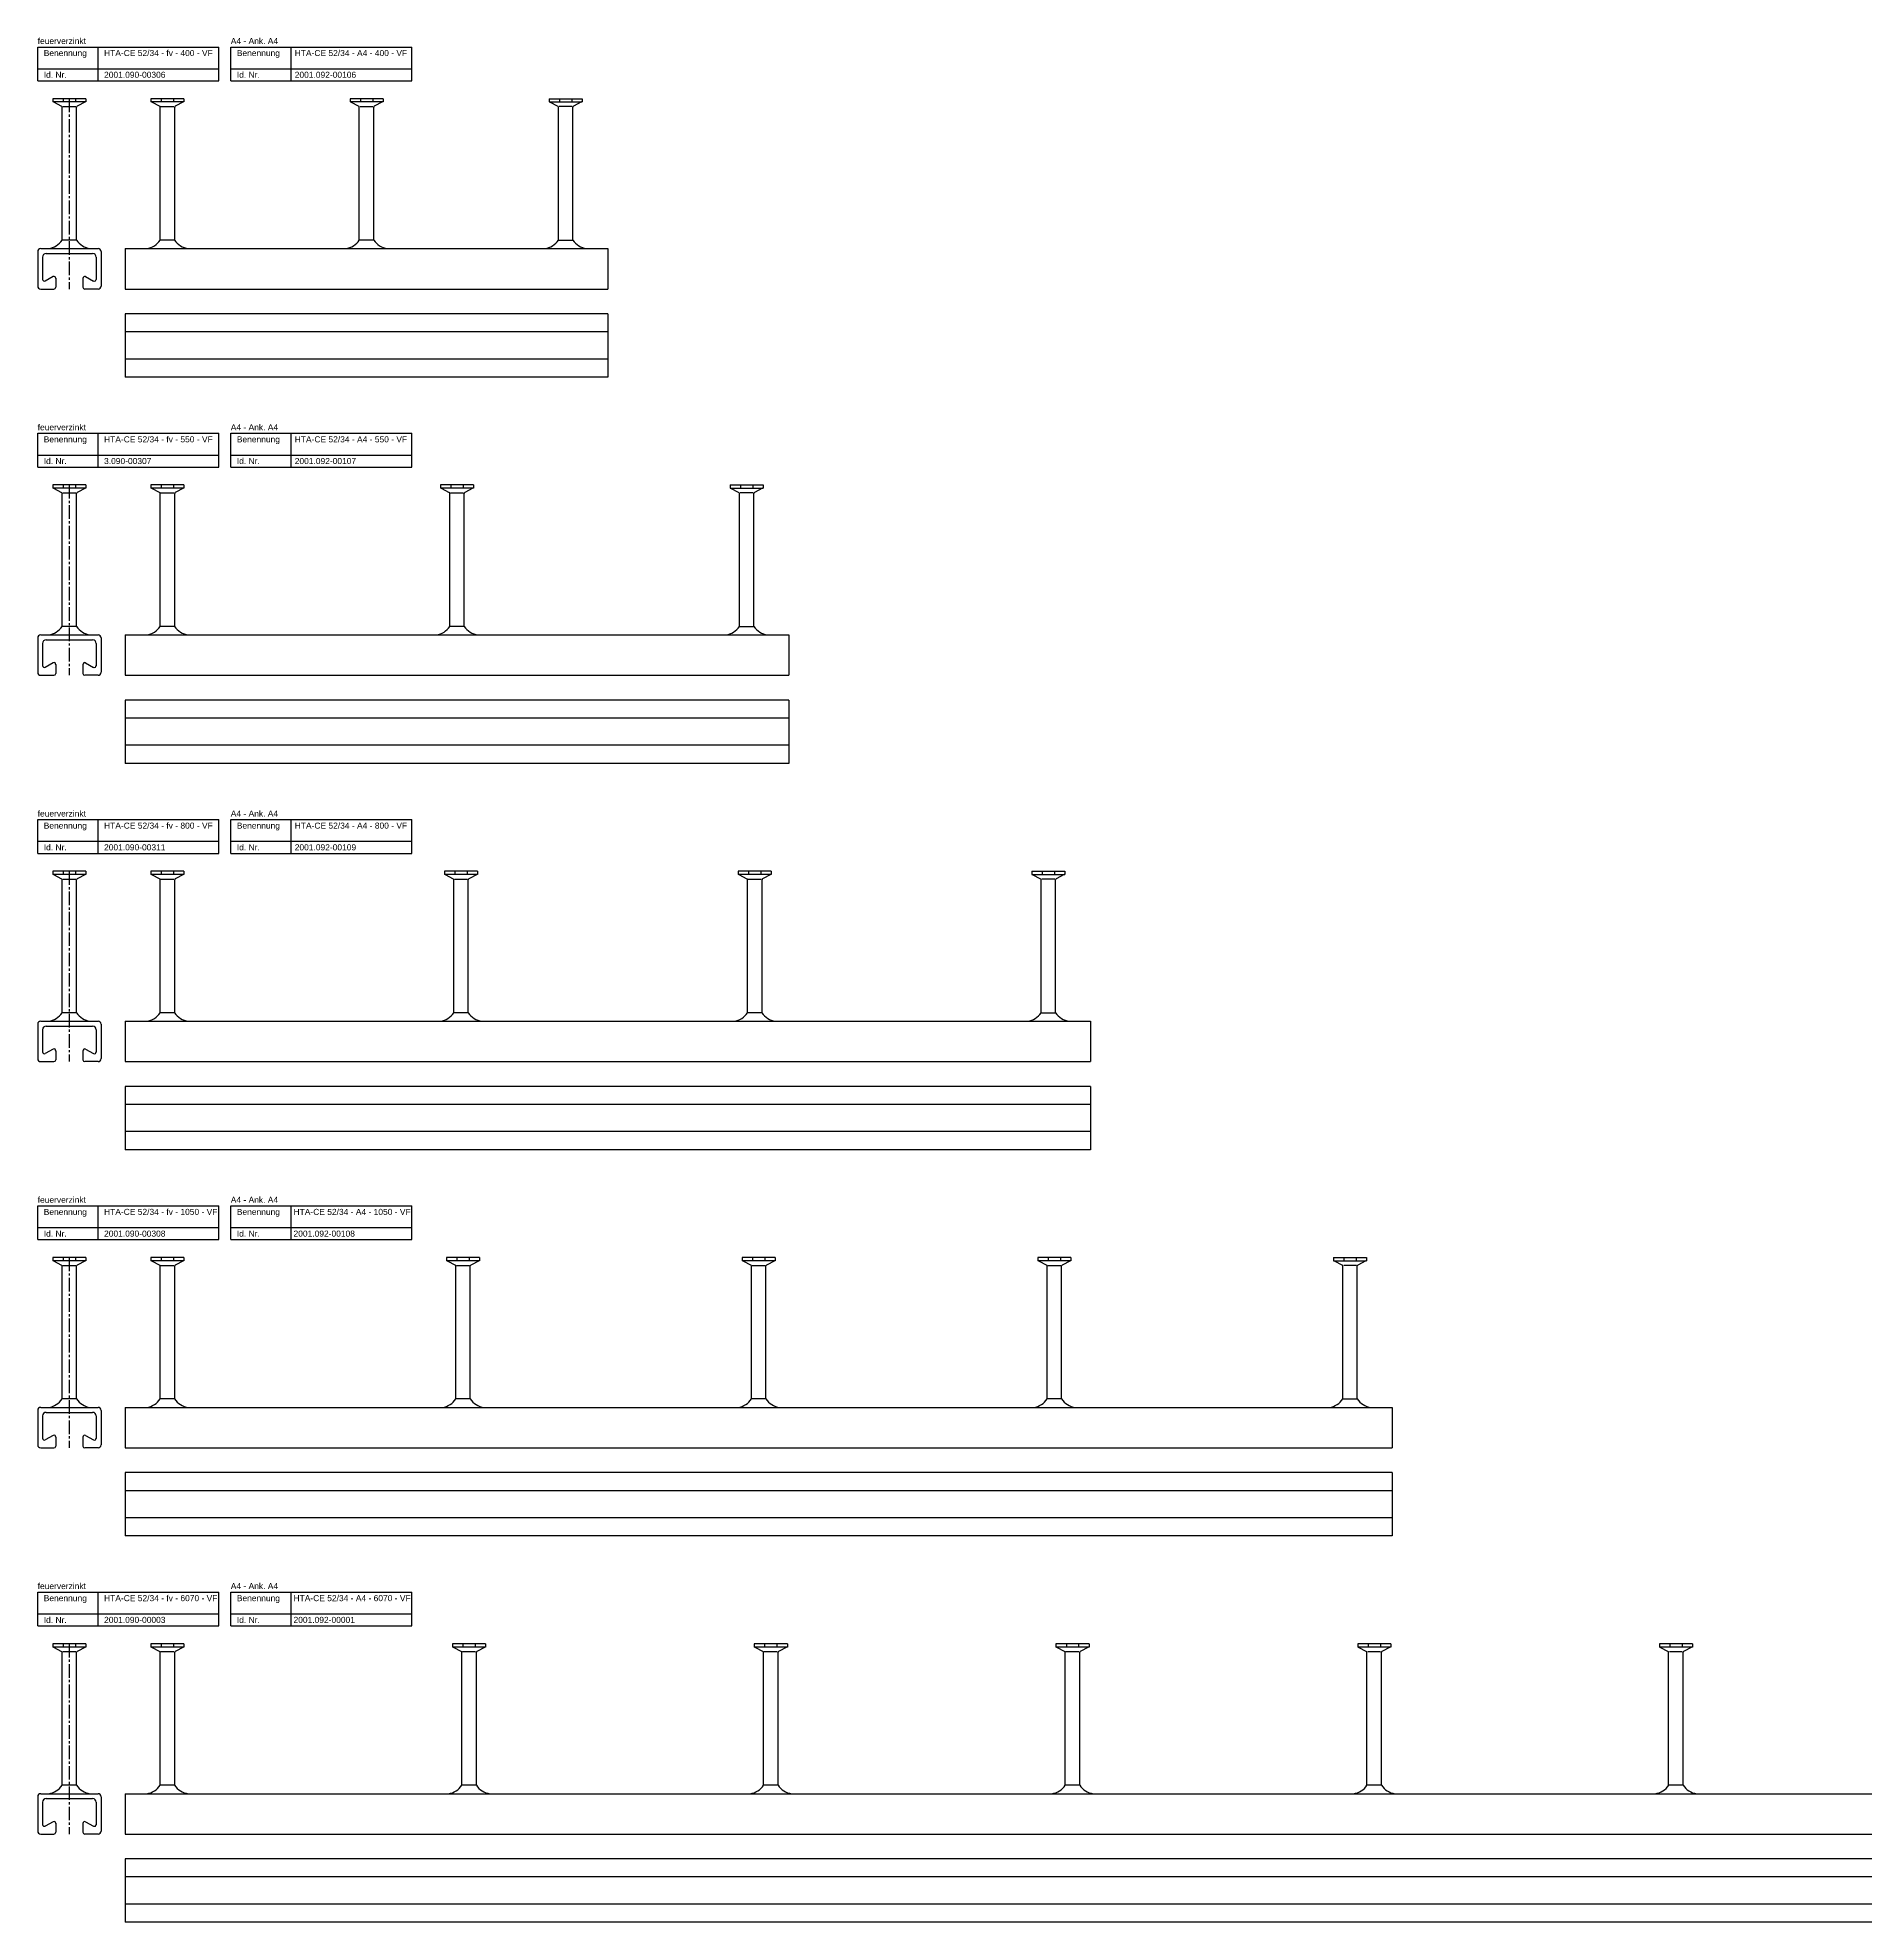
# Model space of a CAD drawing. Header units: inches. Extents: x 9 to 6151, y 3 to 3165.
# Drawn here: x 9 to 1523, y 3 to 1565 of the extents above; entities that cross this region are included whole.
import ezdxf

# ---------------------------------------------------------------- set-up
doc = ezdxf.new("R2010")
doc.units = ezdxf.units.IN
doc.header["$MEASUREMENT"] = 0
doc.linetypes.add('MITTE2', pattern=[1.125, 0.75, -0.125, 0.125, -0.125])
doc.layers.add('HALFEN', color=2, linetype='Continuous')
doc.styles.add('ARIAL50', font='arial.ttf', dxfattribs={"height": 5})

msp = doc.modelspace()

# ---------------------------------------------------------------- linework, layer by layer
at = {"layer": 'HALFEN'}
for p, q in [((8.9, 1557), (158.9, 1557)), ((8.9, 1529), (8.9, 1557)), ((58.9, 1529), (58.9, 1557)), ((158.9, 1529), (158.9, 1557)), ((168.9, 1557), (318.9, 1557)), ((168.9, 1529), (168.9, 1557)), ((218.9, 1529), (218.9, 1557)), ((318.9, 1529), (318.9, 1557)), ((8.9, 1539), (158.9, 1539)), ((168.9, 1539), (318.9, 1539)), ((8.9, 1529), (158.9, 1529)), ((168.9, 1529), (318.9, 1529)), ((48.9, 1514.2), (21.4, 1514.2)), ((21.4, 1514.2), (21.4, 1511.5)), ((48.9, 1511.5), (21.4, 1511.5)), ((21.9, 1511.5), (28.7, 1507.9)), ((29.1, 1397), (29.1, 1507.2)), ((29.8, 1507.7), (40.4, 1507.7)), ((30.1, 1514.2), (30.1, 1511.5)), ((40.2, 1514.2), (40.2, 1511.5)), ((41.1, 1397), (41.1, 1507.2)), ((48.4, 1511.5), (41.6, 1507.9)), ((48.9, 1514.2), (48.9, 1511.5)), ((130.1, 1514.2), (102.7, 1514.2)), ((102.7, 1514.2), (102.7, 1511.5)), ((130.1, 1511.5), (102.7, 1511.5)), ((103.1, 1511.5), (110, 1507.9)), ((110.4, 1397), (110.4, 1507.2)), ((111, 1507.7), (121.7, 1507.7)), ((111.3, 1514.2), (111.3, 1511.5)), ((121.5, 1514.2), (121.5, 1511.5)), ((122.4, 1397), (122.4, 1507.2)), ((129.6, 1511.5), (122.8, 1507.9)), ((130.1, 1514.2), (130.1, 1511.5)), ((295.1, 1514.2), (267.7, 1514.2)), ((267.7, 1514.2), (267.7, 1511.5)), ((295.1, 1511.5), (267.7, 1511.5)), ((268.1, 1511.5), (275, 1507.9)), ((275.4, 1397), (275.4, 1507.2)), ((276, 1507.7), (286.7, 1507.7)), ((276.3, 1514.2), (276.3, 1511.5)), ((286.5, 1514.2), (286.5, 1511.5)), ((287.4, 1397), (287.4, 1507.2)), ((294.6, 1511.5), (287.8, 1507.9)), ((295.1, 1514.2), (295.1, 1511.5)), ((432.7, 1514.2), (460.1, 1514.2)), ((432.7, 1514.2), (432.7, 1511.5)), ((432.7, 1511.5), (460.1, 1511.5)), ((433.1, 1511.5), (440, 1507.9)), ((440.4, 1397), (440.4, 1507.2)), ((451.7, 1507.7), (441.1, 1507.7)), ((441.3, 1514.2), (441.3, 1511.5)), ((451.5, 1514.2), (451.5, 1511.5)), ((452.4, 1397), (452.4, 1507.2)), ((459.6, 1511.5), (452.8, 1507.9)), ((460.1, 1514.2), (460.1, 1511.5)), ((11.4, 1390), (58.9, 1390)), ((41.1, 1397), (29.1, 1397)), ((81.4, 1390), (481.4, 1390)), ((81.4, 1390), (81.4, 1356.5)), ((122.4, 1397), (110.4, 1397)), ((287.4, 1397), (275.4, 1397)), ((440.4, 1397), (452.4, 1397)), ((481.4, 1390), (481.4, 1356.5)), ((8.9, 1387.5), (8.9, 1359)), ((12.9, 1382.9), (12.9, 1364.3)), ((15.9, 1385.9), (54.4, 1385.9)), ((57.4, 1382.9), (57.4, 1364.3)), ((61.4, 1387.5), (61.4, 1359)), ((21.7, 1366.8), (15.1, 1363.1)), ((23.9, 1365.5), (23.9, 1358)), ((46.4, 1365.5), (46.4, 1358)), ((48.6, 1366.8), (55.2, 1363.1)), ((11.4, 1356.5), (22.4, 1356.5)), ((58.9, 1356.5), (47.9, 1356.5)), ((81.4, 1356.5), (481.4, 1356.5)), ((481.4, 1336), (81.4, 1336)), ((81.4, 1336), (81.4, 1283.5)), ((481.4, 1336), (481.4, 1283.5)), ((481.4, 1321), (81.4, 1321)), ((481.4, 1298.5), (81.4, 1298.5)), ((481.4, 1283.5), (81.4, 1283.5)), ((8.9, 1237), (158.9, 1237)), ((8.9, 1209), (8.9, 1237)), ((58.9, 1209), (58.9, 1237)), ((158.9, 1209), (158.9, 1237)), ((168.9, 1237), (318.9, 1237)), ((168.9, 1209), (168.9, 1237)), ((218.9, 1209), (218.9, 1237)), ((318.9, 1209), (318.9, 1237)), ((8.9, 1219), (158.9, 1219)), ((168.9, 1219), (318.9, 1219)), ((8.9, 1209), (158.9, 1209)), ((168.9, 1209), (318.9, 1209)), ((48.9, 1194.2), (21.4, 1194.2)), ((21.4, 1194.2), (21.4, 1191.5)), ((48.9, 1191.5), (21.4, 1191.5)), ((21.9, 1191.5), (28.7, 1187.9)), ((29.1, 1077), (29.1, 1187.2)), ((29.8, 1187.7), (40.4, 1187.7)), ((30.1, 1194.2), (30.1, 1191.5)), ((40.2, 1194.2), (40.2, 1191.5)), ((41.1, 1077), (41.1, 1187.2)), ((48.4, 1191.5), (41.6, 1187.9)), ((48.9, 1194.2), (48.9, 1191.5)), ((130.1, 1194.2), (102.7, 1194.2)), ((102.7, 1194.2), (102.7, 1191.5)), ((130.1, 1191.5), (102.7, 1191.5)), ((103.1, 1191.5), (110, 1187.9)), ((110.4, 1077), (110.4, 1187.2)), ((111, 1187.7), (121.7, 1187.7)), ((111.3, 1194.2), (111.3, 1191.5)), ((121.5, 1194.2), (121.5, 1191.5)), ((122.4, 1077), (122.4, 1187.2)), ((129.6, 1191.5), (122.8, 1187.9)), ((130.1, 1194.2), (130.1, 1191.5)), ((370.1, 1194.2), (342.7, 1194.2)), ((342.7, 1194.2), (342.7, 1191.5)), ((370.1, 1191.5), (342.7, 1191.5)), ((343.1, 1191.5), (350, 1187.9)), ((350.4, 1077), (350.4, 1187.2)), ((351, 1187.7), (361.7, 1187.7)), ((351.3, 1194.2), (351.3, 1191.5)), ((361.5, 1194.2), (361.5, 1191.5)), ((362.4, 1077), (362.4, 1187.2)), ((369.6, 1191.5), (362.8, 1187.9)), ((370.1, 1194.2), (370.1, 1191.5)), ((582.7, 1194.2), (610.1, 1194.2)), ((582.7, 1194.2), (582.7, 1191.5)), ((582.7, 1191.5), (610.1, 1191.5)), ((583.1, 1191.5), (590, 1187.9)), ((590.4, 1077), (590.4, 1187.2)), ((601.7, 1187.7), (591.1, 1187.7)), ((591.3, 1194.2), (591.3, 1191.5)), ((601.5, 1194.2), (601.5, 1191.5)), ((602.4, 1077), (602.4, 1187.2)), ((609.6, 1191.5), (602.8, 1187.9)), ((610.1, 1194.2), (610.1, 1191.5)), ((8.9, 1067.5), (8.9, 1039)), ((11.4, 1070), (58.9, 1070)), ((12.9, 1062.9), (12.9, 1044.3)), ((15.9, 1065.9), (54.4, 1065.9)), ((41.1, 1077), (29.1, 1077)), ((57.4, 1062.9), (57.4, 1044.3)), ((61.4, 1067.5), (61.4, 1039)), ((81.4, 1070), (631.4, 1070)), ((81.4, 1070), (81.4, 1036.5)), ((122.4, 1077), (110.4, 1077)), ((362.4, 1077), (350.4, 1077)), ((590.4, 1077), (602.4, 1077)), ((631.4, 1070), (631.4, 1036.5)), ((21.7, 1046.8), (15.1, 1043.1)), ((48.6, 1046.8), (55.2, 1043.1)), ((11.4, 1036.5), (22.4, 1036.5)), ((23.9, 1045.5), (23.9, 1038)), ((46.4, 1045.5), (46.4, 1038)), ((58.9, 1036.5), (47.9, 1036.5)), ((81.4, 1036.5), (631.4, 1036.5)), ((631.4, 1016), (81.4, 1016)), ((81.4, 1016), (81.4, 963.5)), ((631.4, 1016), (631.4, 963.5)), ((631.4, 1001), (81.4, 1001)), ((631.4, 978.5), (81.4, 978.5)), ((631.4, 963.5), (81.4, 963.5)), ((8.9, 917), (158.9, 917)), ((8.9, 889), (8.9, 917)), ((58.9, 889), (58.9, 917)), ((158.9, 889), (158.9, 917)), ((168.9, 917), (318.9, 917)), ((168.9, 889), (168.9, 917)), ((218.9, 889), (218.9, 917)), ((318.9, 889), (318.9, 917)), ((8.9, 899), (158.9, 899)), ((168.9, 899), (318.9, 899)), ((8.9, 889), (158.9, 889)), ((168.9, 889), (318.9, 889)), ((48.9, 874.2), (21.4, 874.2)), ((21.4, 874.2), (21.4, 871.5)), ((48.9, 871.5), (21.4, 871.5)), ((21.9, 871.5), (28.7, 867.9)), ((29.1, 757), (29.1, 867.2)), ((29.8, 867.7), (40.4, 867.7)), ((30.1, 874.2), (30.1, 871.5)), ((40.2, 874.2), (40.2, 871.5)), ((41.1, 757), (41.1, 867.2)), ((48.4, 871.5), (41.6, 867.9)), ((48.9, 874.2), (48.9, 871.5)), ((130.1, 874.2), (102.7, 874.2)), ((102.7, 874.2), (102.7, 871.5)), ((130.1, 871.5), (102.7, 871.5)), ((103.1, 871.5), (110, 867.9)), ((110.4, 757), (110.4, 867.2)), ((111, 867.7), (121.7, 867.7)), ((111.3, 874.2), (111.3, 871.5)), ((121.5, 874.2), (121.5, 871.5)), ((122.4, 757), (122.4, 867.2)), ((129.6, 871.5), (122.8, 867.9)), ((130.1, 874.2), (130.1, 871.5)), ((373.4, 874.2), (346, 874.2)), ((346, 874.2), (346, 871.5)), ((373.4, 871.5), (346, 871.5)), ((346.5, 871.5), (353.3, 867.9)), ((353.7, 757), (353.7, 867.2)), ((354.4, 867.7), (365, 867.7)), ((354.6, 874.2), (354.6, 871.5)), ((364.8, 874.2), (364.8, 871.5)), ((365.7, 757), (365.7, 867.2)), ((373, 871.5), (366.1, 867.9)), ((373.4, 874.2), (373.4, 871.5)), ((616.8, 874.2), (589.3, 874.2)), ((589.3, 874.2), (589.3, 871.5)), ((616.8, 871.5), (589.3, 871.5)), ((589.8, 871.5), (596.6, 867.9)), ((597.1, 757), (597.1, 867.2)), ((597.7, 867.7), (608.3, 867.7)), ((598, 874.2), (598, 871.5)), ((608.1, 874.2), (608.1, 871.5)), ((609.1, 757), (609.1, 867.2)), ((616.3, 871.5), (609.5, 867.9)), ((616.8, 874.2), (616.8, 871.5)), ((832.7, 874.2), (860.1, 874.2)), ((832.7, 874.2), (832.7, 871.5)), ((832.7, 871.5), (860.1, 871.5)), ((833.1, 871.5), (840, 867.9)), ((840.4, 757), (840.4, 867.2)), ((851.7, 867.7), (841.1, 867.7)), ((841.3, 874.2), (841.3, 871.5)), ((851.5, 874.2), (851.5, 871.5)), ((852.4, 757), (852.4, 867.2)), ((859.6, 871.5), (852.8, 867.9)), ((860.1, 874.2), (860.1, 871.5)), ((11.4, 750), (58.9, 750)), ((41.1, 757), (29.1, 757)), ((81.4, 750), (881.4, 750)), ((81.4, 750), (81.4, 716.5)), ((122.4, 757), (110.4, 757)), ((365.7, 757), (353.7, 757)), ((609.1, 757), (597.1, 757)), ((840.4, 757), (852.4, 757)), ((881.4, 750), (881.4, 716.5)), ((8.9, 747.5), (8.9, 719)), ((12.9, 742.9), (12.9, 724.3)), ((15.9, 745.9), (54.4, 745.9)), ((57.4, 742.9), (57.4, 724.3)), ((61.4, 747.5), (61.4, 719)), ((21.7, 726.8), (15.1, 723.1)), ((23.9, 725.5), (23.9, 718)), ((46.4, 725.5), (46.4, 718)), ((48.6, 726.8), (55.2, 723.1)), ((11.4, 716.5), (22.4, 716.5)), ((58.9, 716.5), (47.9, 716.5)), ((81.4, 716.5), (881.4, 716.5)), ((881.4, 696), (81.4, 696)), ((81.4, 696), (81.4, 643.5)), ((881.4, 696), (881.4, 643.5)), ((881.4, 681), (81.4, 681)), ((881.4, 658.5), (81.4, 658.5)), ((881.4, 643.5), (81.4, 643.5)), ((8.9, 597), (158.9, 597)), ((8.9, 569), (8.9, 597)), ((58.9, 569), (58.9, 597)), ((158.9, 569), (158.9, 597)), ((168.9, 597), (318.9, 597)), ((168.9, 569), (168.9, 597)), ((218.9, 569), (218.9, 597)), ((318.9, 569), (318.9, 597)), ((8.9, 579), (158.9, 579)), ((168.9, 579), (318.9, 579)), ((8.9, 569), (158.9, 569)), ((168.9, 569), (318.9, 569)), ((48.9, 554.2), (21.4, 554.2)), ((21.4, 554.2), (21.4, 551.5)), ((48.9, 551.5), (21.4, 551.5)), ((21.9, 551.5), (28.7, 547.9)), ((29.1, 437), (29.1, 547.2)), ((29.8, 547.7), (40.4, 547.7)), ((30.1, 554.2), (30.1, 551.5)), ((40.2, 554.2), (40.2, 551.5)), ((41.1, 437), (41.1, 547.2)), ((48.4, 551.5), (41.6, 547.9)), ((48.9, 554.2), (48.9, 551.5)), ((130.1, 554.2), (102.7, 554.2)), ((102.7, 554.2), (102.7, 551.5)), ((130.1, 551.5), (102.7, 551.5)), ((103.1, 551.5), (110, 547.9)), ((110.4, 437), (110.4, 547.2)), ((111, 547.7), (121.7, 547.7)), ((111.3, 554.2), (111.3, 551.5)), ((121.5, 554.2), (121.5, 551.5)), ((122.4, 437), (122.4, 547.2)), ((129.6, 551.5), (122.8, 547.9)), ((130.1, 554.2), (130.1, 551.5)), ((375.1, 554.2), (347.7, 554.2)), ((347.7, 554.2), (347.7, 551.5)), ((375.1, 551.5), (347.7, 551.5)), ((348.1, 551.5), (355, 547.9)), ((355.4, 437), (355.4, 547.2)), ((356, 547.7), (366.7, 547.7)), ((356.3, 554.2), (356.3, 551.5)), ((366.5, 554.2), (366.5, 551.5)), ((367.4, 437), (367.4, 547.2)), ((374.6, 551.5), (367.8, 547.9)), ((375.1, 554.2), (375.1, 551.5)), ((620.1, 554.2), (592.7, 554.2)), ((592.7, 554.2), (592.7, 551.5)), ((620.1, 551.5), (592.7, 551.5)), ((593.1, 551.5), (600, 547.9)), ((600.4, 437), (600.4, 547.2)), ((601, 547.7), (611.7, 547.7)), ((601.3, 554.2), (601.3, 551.5)), ((611.5, 554.2), (611.5, 551.5)), ((612.4, 437), (612.4, 547.2)), ((619.6, 551.5), (612.8, 547.9)), ((620.1, 554.2), (620.1, 551.5)), ((865.1, 554.2), (837.7, 554.2)), ((837.7, 554.2), (837.7, 551.5)), ((865.1, 551.5), (837.7, 551.5)), ((838.1, 551.5), (845, 547.9)), ((845.4, 437), (845.4, 547.2)), ((846, 547.7), (856.7, 547.7)), ((846.3, 554.2), (846.3, 551.5)), ((856.5, 554.2), (856.5, 551.5)), ((857.4, 437), (857.4, 547.2)), ((864.6, 551.5), (857.8, 547.9)), ((865.1, 554.2), (865.1, 551.5)), ((1082.7, 554.2), (1110.1, 554.2)), ((1082.7, 554.2), (1082.7, 551.5)), ((1082.7, 551.5), (1110.1, 551.5)), ((1083.1, 551.5), (1090, 547.9)), ((1090.4, 437), (1090.4, 547.2)), ((1101.7, 547.7), (1091.1, 547.7)), ((1091.3, 554.2), (1091.3, 551.5)), ((1101.5, 554.2), (1101.5, 551.5)), ((1102.4, 437), (1102.4, 547.2)), ((1109.6, 551.5), (1102.8, 547.9)), ((1110.1, 554.2), (1110.1, 551.5)), ((8.9, 427.5), (8.9, 399)), ((11.4, 430), (58.9, 430)), ((12.9, 422.9), (12.9, 404.3)), ((15.9, 425.9), (54.4, 425.9)), ((41.1, 437), (29.1, 437)), ((57.4, 422.9), (57.4, 404.3)), ((61.4, 427.5), (61.4, 399)), ((81.4, 430), (1131.4, 430)), ((81.4, 430), (81.4, 396.5)), ((122.4, 437), (110.4, 437)), ((367.4, 437), (355.4, 437)), ((612.4, 437), (600.4, 437)), ((857.4, 437), (845.4, 437)), ((1090.4, 437), (1102.4, 437)), ((1131.4, 430), (1131.4, 396.5)), ((21.7, 406.8), (15.1, 403.1)), ((48.6, 406.8), (55.2, 403.1)), ((11.4, 396.5), (22.4, 396.5)), ((23.9, 405.5), (23.9, 398)), ((46.4, 405.5), (46.4, 398)), ((58.9, 396.5), (47.9, 396.5)), ((81.4, 396.5), (1131.4, 396.5)), ((1131.4, 376), (81.4, 376)), ((81.4, 376), (81.4, 323.5)), ((1131.4, 376), (1131.4, 323.5)), ((1131.4, 361), (81.4, 361)), ((1131.4, 338.5), (81.4, 338.5)), ((1131.4, 323.5), (81.4, 323.5)), ((8.9, 277), (158.9, 277)), ((8.9, 249), (8.9, 277)), ((58.9, 249), (58.9, 277)), ((158.9, 249), (158.9, 277)), ((168.9, 277), (318.9, 277)), ((168.9, 249), (168.9, 277)), ((218.9, 249), (218.9, 277)), ((318.9, 249), (318.9, 277)), ((8.9, 259), (158.9, 259)), ((168.9, 259), (318.9, 259)), ((8.9, 249), (158.9, 249)), ((168.9, 249), (318.9, 249)), ((48.9, 234.2), (21.4, 234.2)), ((21.4, 234.2), (21.4, 231.5)), ((48.9, 231.5), (21.4, 231.5)), ((21.9, 231.5), (28.7, 227.9)), ((29.1, 117), (29.1, 227.2)), ((29.8, 227.7), (40.4, 227.7)), ((30.1, 234.2), (30.1, 231.5)), ((40.2, 234.2), (40.2, 231.5)), ((41.1, 117), (41.1, 227.2)), ((48.4, 231.5), (41.6, 227.9)), ((48.9, 234.2), (48.9, 231.5)), ((130.1, 234.2), (102.7, 234.2)), ((102.7, 234.2), (102.7, 231.5)), ((130.1, 231.5), (102.7, 231.5)), ((103.1, 231.5), (110, 227.9)), ((110.4, 117), (110.4, 227.2)), ((111, 227.7), (121.7, 227.7)), ((111.3, 234.2), (111.3, 231.5)), ((121.5, 234.2), (121.5, 231.5)), ((122.4, 117), (122.4, 227.2)), ((129.6, 231.5), (122.8, 227.9)), ((130.1, 234.2), (130.1, 231.5)), ((380.1, 234.2), (352.7, 234.2)), ((352.7, 234.2), (352.7, 231.5)), ((380.1, 231.5), (352.7, 231.5)), ((353.1, 231.5), (360, 227.9)), ((360.4, 117), (360.4, 227.2)), ((361, 227.7), (371.7, 227.7)), ((361.3, 234.2), (361.3, 231.5)), ((371.5, 234.2), (371.5, 231.5)), ((372.4, 117), (372.4, 227.2)), ((379.6, 231.5), (372.8, 227.9)), ((380.1, 234.2), (380.1, 231.5)), ((630.1, 234.2), (602.7, 234.2)), ((602.7, 234.2), (602.7, 231.5)), ((630.1, 231.5), (602.7, 231.5)), ((603.1, 231.5), (610, 227.9)), ((610.4, 117), (610.4, 227.2)), ((611, 227.7), (621.7, 227.7)), ((611.3, 234.2), (611.3, 231.5)), ((621.5, 234.2), (621.5, 231.5)), ((622.4, 117), (622.4, 227.2)), ((629.6, 231.5), (622.8, 227.9)), ((630.1, 234.2), (630.1, 231.5)), ((880.1, 234.2), (852.7, 234.2)), ((852.7, 234.2), (852.7, 231.5)), ((880.1, 231.5), (852.7, 231.5)), ((853.1, 231.5), (860, 227.9)), ((860.4, 117), (860.4, 227.2)), ((861, 227.7), (871.7, 227.7)), ((861.3, 234.2), (861.3, 231.5)), ((871.5, 234.2), (871.5, 231.5)), ((872.4, 117), (872.4, 227.2)), ((879.6, 231.5), (872.8, 227.9)), ((880.1, 234.2), (880.1, 231.5)), ((1130.1, 234.2), (1102.7, 234.2)), ((1102.7, 234.2), (1102.7, 231.5)), ((1130.1, 231.5), (1102.7, 231.5)), ((1103.1, 231.5), (1110, 227.9)), ((1110.4, 117), (1110.4, 227.2)), ((1111, 227.7), (1121.7, 227.7)), ((1111.3, 234.2), (1111.3, 231.5)), ((1121.5, 234.2), (1121.5, 231.5)), ((1122.4, 117), (1122.4, 227.2)), ((1129.6, 231.5), (1122.8, 227.9)), ((1130.1, 234.2), (1130.1, 231.5)), ((1380.1, 234.2), (1352.7, 234.2)), ((1352.7, 234.2), (1352.7, 231.5)), ((1380.1, 231.5), (1352.7, 231.5)), ((1353.1, 231.5), (1360, 227.9)), ((1360.4, 117), (1360.4, 227.2)), ((1361, 227.7), (1371.7, 227.7)), ((1361.3, 234.2), (1361.3, 231.5)), ((1371.5, 234.2), (1371.5, 231.5)), ((1372.4, 117), (1372.4, 227.2)), ((1379.6, 231.5), (1372.8, 227.9)), ((1380.1, 234.2), (1380.1, 231.5)), ((11.4, 110), (58.9, 110)), ((41.1, 117), (29.1, 117)), ((81.4, 110), (6151.4, 110)), ((81.4, 110), (81.4, 76.5)), ((122.4, 117), (110.4, 117)), ((372.4, 117), (360.4, 117)), ((622.4, 117), (610.4, 117)), ((872.4, 117), (860.4, 117)), ((1122.4, 117), (1110.4, 117)), ((1372.4, 117), (1360.4, 117)), ((8.9, 107.5), (8.9, 79)), ((12.9, 102.9), (12.9, 84.3)), ((15.9, 105.9), (54.4, 105.9)), ((57.4, 102.9), (57.4, 84.3)), ((61.4, 107.5), (61.4, 79)), ((21.7, 86.8), (15.1, 83.1)), ((23.9, 85.5), (23.9, 78)), ((46.4, 85.5), (46.4, 78)), ((48.6, 86.8), (55.2, 83.1)), ((11.4, 76.5), (22.4, 76.5)), ((58.9, 76.5), (47.9, 76.5)), ((81.4, 76.5), (6151.4, 76.5)), ((6151.4, 56), (81.4, 56)), ((81.4, 56), (81.4, 3.5)), ((6151.4, 41), (81.4, 41)), ((6151.4, 18.5), (81.4, 18.5)), ((6151.4, 3.5), (81.4, 3.5))]:
    msp.add_line(p, q, dxfattribs=at)
at = {"layer": 'HALFEN', "color": 1, "linetype": 'MITTE2', "ltscale": 15}
for p, q in [((35.1, 1514.2), (35.1, 1356.5)), ((35.1, 1194.2), (35.1, 1036.5)), ((35.1, 874.2), (35.1, 716.5)), ((35.1, 554.2), (35.1, 396.5)), ((35.1, 234.2), (35.1, 76.5))]:
    msp.add_line(p, q, dxfattribs=at)
at = {"layer": 'HALFEN'}
for centre, radius, start, end in [((28.3, 1507.2), 0.8, 0, 62.3005), ((41.9, 1507.2), 0.8, 117.6995, 180), ((109.6, 1507.2), 0.8, 0, 62.3005), ((123.2, 1507.2), 0.8, 117.6995, 180), ((274.6, 1507.2), 0.8, 0, 62.3005), ((288.2, 1507.2), 0.8, 117.6995, 180), ((439.6, 1507.2), 0.8, 0, 62.3005), ((453.2, 1507.2), 0.8, 117.6995, 180), ((11.4, 1387.5), 2.5, 90, 180), ((15.6, 1406.1), 16.3, 278.3975, 325.9993), ((54.6, 1406.1), 16.3, 214.0007, 261.6025), ((58.9, 1387.5), 2.5, 0, 90), ((96.9, 1406.1), 16.3, 278.3975, 325.9993), ((135.9, 1406.1), 16.3, 214.0007, 261.6025), ((261.9, 1406.1), 16.3, 278.3975, 325.9993), ((300.9, 1406.1), 16.3, 214.0007, 261.6025), ((426.9, 1406.1), 16.3, 278.3975, 325.9993), ((465.9, 1406.1), 16.3, 214.0007, 261.6025), ((15.9, 1382.9), 3, 90, 180), ((54.4, 1382.9), 3, 0, 90), ((11.4, 1359), 2.5, 180, 270), ((14.4, 1364.5), 1.5, 180, 298.9225), ((22.4, 1365.5), 1.5, 350.8998, 118.9225), ((47.9, 1365.5), 1.5, 61.0775, 189.1002), ((55.9, 1364.5), 1.5, 241.0775, 0), ((58.9, 1359), 2.5, 270, 0), ((22.4, 1358), 1.5, 270, 0), ((47.9, 1358), 1.5, 180, 270), ((28.3, 1187.2), 0.8, 0, 62.3005), ((41.9, 1187.2), 0.8, 117.6995, 180), ((109.6, 1187.2), 0.8, 0, 62.3005), ((123.2, 1187.2), 0.8, 117.6995, 180), ((349.6, 1187.2), 0.8, 0, 62.3005), ((363.2, 1187.2), 0.8, 117.6995, 180), ((589.6, 1187.2), 0.8, 0, 62.3005), ((603.2, 1187.2), 0.8, 117.6995, 180), ((11.4, 1067.5), 2.5, 90, 180), ((15.9, 1062.9), 3, 90, 180), ((15.6, 1086.1), 16.3, 278.3975, 325.9993), ((54.6, 1086.1), 16.3, 214.0007, 261.6025), ((54.4, 1062.9), 3, 0, 90), ((58.9, 1067.5), 2.5, 0, 90), ((96.9, 1086.1), 16.3, 278.3975, 325.9993), ((135.9, 1086.1), 16.3, 214.0007, 261.6025), ((336.9, 1086.1), 16.3, 278.3975, 325.9993), ((375.9, 1086.1), 16.3, 214.0007, 261.6025), ((576.9, 1086.1), 16.3, 278.3975, 325.9993), ((615.9, 1086.1), 16.3, 214.0007, 261.6025), ((22.4, 1045.5), 1.5, 350.8998, 118.9225), ((47.9, 1045.5), 1.5, 61.0775, 189.1002), ((11.4, 1039), 2.5, 180, 270), ((14.4, 1044.5), 1.5, 180, 298.9225), ((22.4, 1038), 1.5, 270, 0), ((47.9, 1038), 1.5, 180, 270), ((55.9, 1044.5), 1.5, 241.0775, 0), ((58.9, 1039), 2.5, 270, 0), ((28.3, 867.2), 0.8, 0, 62.3005), ((41.9, 867.2), 0.8, 117.6995, 180), ((109.6, 867.2), 0.8, 0, 62.3005), ((123.2, 867.2), 0.8, 117.6995, 180), ((352.9, 867.2), 0.8, 0, 62.3005), ((366.5, 867.2), 0.8, 117.6995, 180), ((596.3, 867.2), 0.8, 0, 62.3005), ((609.9, 867.2), 0.8, 117.6995, 180), ((839.6, 867.2), 0.8, 0, 62.3005), ((853.2, 867.2), 0.8, 117.6995, 180), ((11.4, 747.5), 2.5, 90, 180), ((15.6, 766.1), 16.3, 278.3975, 325.9993), ((54.6, 766.1), 16.3, 214.0007, 261.6025), ((58.9, 747.5), 2.5, 0, 90), ((96.9, 766.1), 16.3, 278.3975, 325.9993), ((135.9, 766.1), 16.3, 214.0007, 261.6025), ((340.2, 766.1), 16.3, 278.3975, 325.9993), ((379.2, 766.1), 16.3, 214.0007, 261.6025), ((583.6, 766.1), 16.3, 278.3975, 325.9993), ((622.5, 766.1), 16.3, 214.0007, 261.6025), ((826.9, 766.1), 16.3, 278.3975, 325.9993), ((865.9, 766.1), 16.3, 214.0007, 261.6025), ((15.9, 742.9), 3, 90, 180), ((54.4, 742.9), 3, 0, 90), ((11.4, 719), 2.5, 180, 270), ((14.4, 724.5), 1.5, 180, 298.9225), ((22.4, 725.5), 1.5, 350.8998, 118.9225), ((47.9, 725.5), 1.5, 61.0775, 189.1002), ((55.9, 724.5), 1.5, 241.0775, 0), ((58.9, 719), 2.5, 270, 0), ((22.4, 718), 1.5, 270, 0), ((47.9, 718), 1.5, 180, 270), ((28.3, 547.2), 0.8, 0, 62.3005), ((41.9, 547.2), 0.8, 117.6995, 180), ((109.6, 547.2), 0.8, 0, 62.3005), ((123.2, 547.2), 0.8, 117.6995, 180), ((354.6, 547.2), 0.8, 0, 62.3005), ((368.2, 547.2), 0.8, 117.6995, 180), ((599.6, 547.2), 0.8, 0, 62.3005), ((613.2, 547.2), 0.8, 117.6995, 180), ((844.6, 547.2), 0.8, 0, 62.3005), ((858.2, 547.2), 0.8, 117.6995, 180), ((1089.6, 547.2), 0.8, 0, 62.3005), ((1103.2, 547.2), 0.8, 117.6995, 180), ((11.4, 427.5), 2.5, 90, 180), ((15.9, 422.9), 3, 90, 180), ((15.6, 446.1), 16.3, 278.3975, 325.9993), ((54.6, 446.1), 16.3, 214.0007, 261.6025), ((54.4, 422.9), 3, 0, 90), ((58.9, 427.5), 2.5, 0, 90), ((96.9, 446.1), 16.3, 278.3975, 325.9993), ((135.9, 446.1), 16.3, 214.0007, 261.6025), ((341.9, 446.1), 16.3, 278.3975, 325.9993), ((380.9, 446.1), 16.3, 214.0007, 261.6025), ((586.9, 446.1), 16.3, 278.3975, 325.9993), ((625.9, 446.1), 16.3, 214.0007, 261.6025), ((831.9, 446.1), 16.3, 278.3975, 325.9993), ((870.9, 446.1), 16.3, 214.0007, 261.6025), ((1076.9, 446.1), 16.3, 278.3975, 325.9993), ((1115.9, 446.1), 16.3, 214.0007, 261.6025), ((22.4, 405.5), 1.5, 350.8998, 118.9225), ((47.9, 405.5), 1.5, 61.0775, 189.1002), ((11.4, 399), 2.5, 180, 270), ((14.4, 404.5), 1.5, 180, 298.9225), ((22.4, 398), 1.5, 270, 0), ((47.9, 398), 1.5, 180, 270), ((55.9, 404.5), 1.5, 241.0775, 0), ((58.9, 399), 2.5, 270, 0), ((28.3, 227.2), 0.8, 0, 62.3005), ((41.9, 227.2), 0.8, 117.6995, 180), ((109.6, 227.2), 0.8, 0, 62.3005), ((123.2, 227.2), 0.8, 117.6995, 180), ((359.6, 227.2), 0.8, 0, 62.3005), ((373.2, 227.2), 0.8, 117.6995, 180), ((609.6, 227.2), 0.8, 0, 62.3005), ((623.2, 227.2), 0.8, 117.6995, 180), ((859.6, 227.2), 0.8, 0, 62.3005), ((873.2, 227.2), 0.8, 117.6995, 180), ((1109.6, 227.2), 0.8, 0, 62.3005), ((1123.2, 227.2), 0.8, 117.6995, 180), ((1359.6, 227.2), 0.8, 0, 62.3005), ((1373.2, 227.2), 0.8, 117.6995, 180), ((11.4, 107.5), 2.5, 90, 180), ((15.6, 126.1), 16.3, 278.3975, 325.9993), ((54.6, 126.1), 16.3, 214.0007, 261.6025), ((58.9, 107.5), 2.5, 0, 90), ((96.9, 126.1), 16.3, 278.3975, 325.9993), ((135.9, 126.1), 16.3, 214.0007, 261.6025), ((346.9, 126.1), 16.3, 278.3975, 325.9993), ((385.9, 126.1), 16.3, 214.0007, 261.6025), ((596.9, 126.1), 16.3, 278.3975, 325.9993), ((635.9, 126.1), 16.3, 214.0007, 261.6025), ((846.9, 126.1), 16.3, 278.3975, 325.9993), ((885.9, 126.1), 16.3, 214.0007, 261.6025), ((1096.9, 126.1), 16.3, 278.3975, 325.9993), ((1135.9, 126.1), 16.3, 214.0007, 261.6025), ((1346.9, 126.1), 16.3, 278.3975, 325.9993), ((1385.9, 126.1), 16.3, 214.0007, 261.6025), ((15.9, 102.9), 3, 90, 180), ((54.4, 102.9), 3, 0, 90), ((11.4, 79), 2.5, 180, 270), ((14.4, 84.5), 1.5, 180, 298.9225), ((22.4, 85.5), 1.5, 350.8998, 118.9225), ((47.9, 85.5), 1.5, 61.0775, 189.1002), ((55.9, 84.5), 1.5, 241.0775, 0), ((58.9, 79), 2.5, 270, 0), ((22.4, 78), 1.5, 270, 0), ((47.9, 78), 1.5, 180, 270)]:
    msp.add_arc(centre, radius, start, end, dxfattribs=at)

# ---------------------------------------------------------------- texts
at = {"layer": 'HALFEN', "style": 'ARIAL50'}
for s, p in [('feuerverzinkt', (8.9, 1559.5)), ('A4 - Ank. A4', (168.9, 1559.5)), ('Benennung', (13.9, 1549.5)), ('HTA-CE 52/34 - fv - 400 - VF', (63.9, 1549.5)), ('Benennung', (173.9, 1549.5)), ('HTA-CE 52/34 - A4 - 400 - VF', (221.9, 1549.5)), ('Id. Nr.', (13.9, 1531.5)), ('2001.090-00306', (63.9, 1531.5)), ('Id. Nr.', (173.9, 1531.5)), ('2001.092-00106', (221.9, 1531.5)), ('feuerverzinkt', (8.9, 1239.5)), ('Benennung', (13.9, 1229.5)), ('HTA-CE 52/34 - fv - 550 - VF', (63.9, 1229.5)), ('A4 - Ank. A4', (168.9, 1239.5)), ('Benennung', (173.9, 1229.5)), ('HTA-CE 52/34 - A4 - 550 - VF', (221.9, 1229.5)), ('Id. Nr.', (13.9, 1211.5)), ('3.090-00307', (63.9, 1211.5)), ('Id. Nr.', (173.9, 1211.5)), ('2001.092-00107', (221.9, 1211.5)), ('feuerverzinkt', (8.9, 919.5)), ('A4 - Ank. A4', (168.9, 919.5)), ('Benennung', (13.9, 909.5)), ('HTA-CE 52/34 - fv - 800 - VF', (63.9, 909.5)), ('Benennung', (173.9, 909.5)), ('HTA-CE 52/34 - A4 - 800 - VF', (221.9, 909.5)), ('Id. Nr.', (13.9, 891.5)), ('2001.090-00311', (63.9, 891.5)), ('Id. Nr.', (173.9, 891.5)), ('2001.092-00109', (221.9, 891.5)), ('feuerverzinkt', (8.9, 599.5)), ('Benennung', (13.9, 589.5)), ('HTA-CE 52/34 - fv - 1050 - VF', (63.9, 589.5)), ('A4 - Ank. A4', (168.9, 599.5)), ('Benennung', (173.9, 589.5)), ('HTA-CE 52/34 - A4 - 1050 - VF', (220.9, 589.5)), ('Id. Nr.', (13.9, 571.5)), ('2001.090-00308', (63.9, 571.5)), ('Id. Nr.', (173.9, 571.5)), ('2001.092-00108', (220.9, 571.5)), ('feuerverzinkt', (8.9, 279.5)), ('A4 - Ank. A4', (168.9, 279.5)), ('Benennung', (13.9, 269.5)), ('HTA-CE 52/34 - fv - 6070 - VF', (63.9, 269.5)), ('Benennung', (173.9, 269.5)), ('HTA-CE 52/34 - A4 - 6070 - VF', (220.9, 269.5)), ('Id. Nr.', (13.9, 251.5)), ('2001.090-00003', (63.9, 251.5)), ('Id. Nr.', (173.9, 251.5)), ('2001.092-00001', (220.9, 251.5))]:
    msp.add_text(s, height=5, dxfattribs=at).set_placement(p)

doc.saveas('drawing.dxf')
